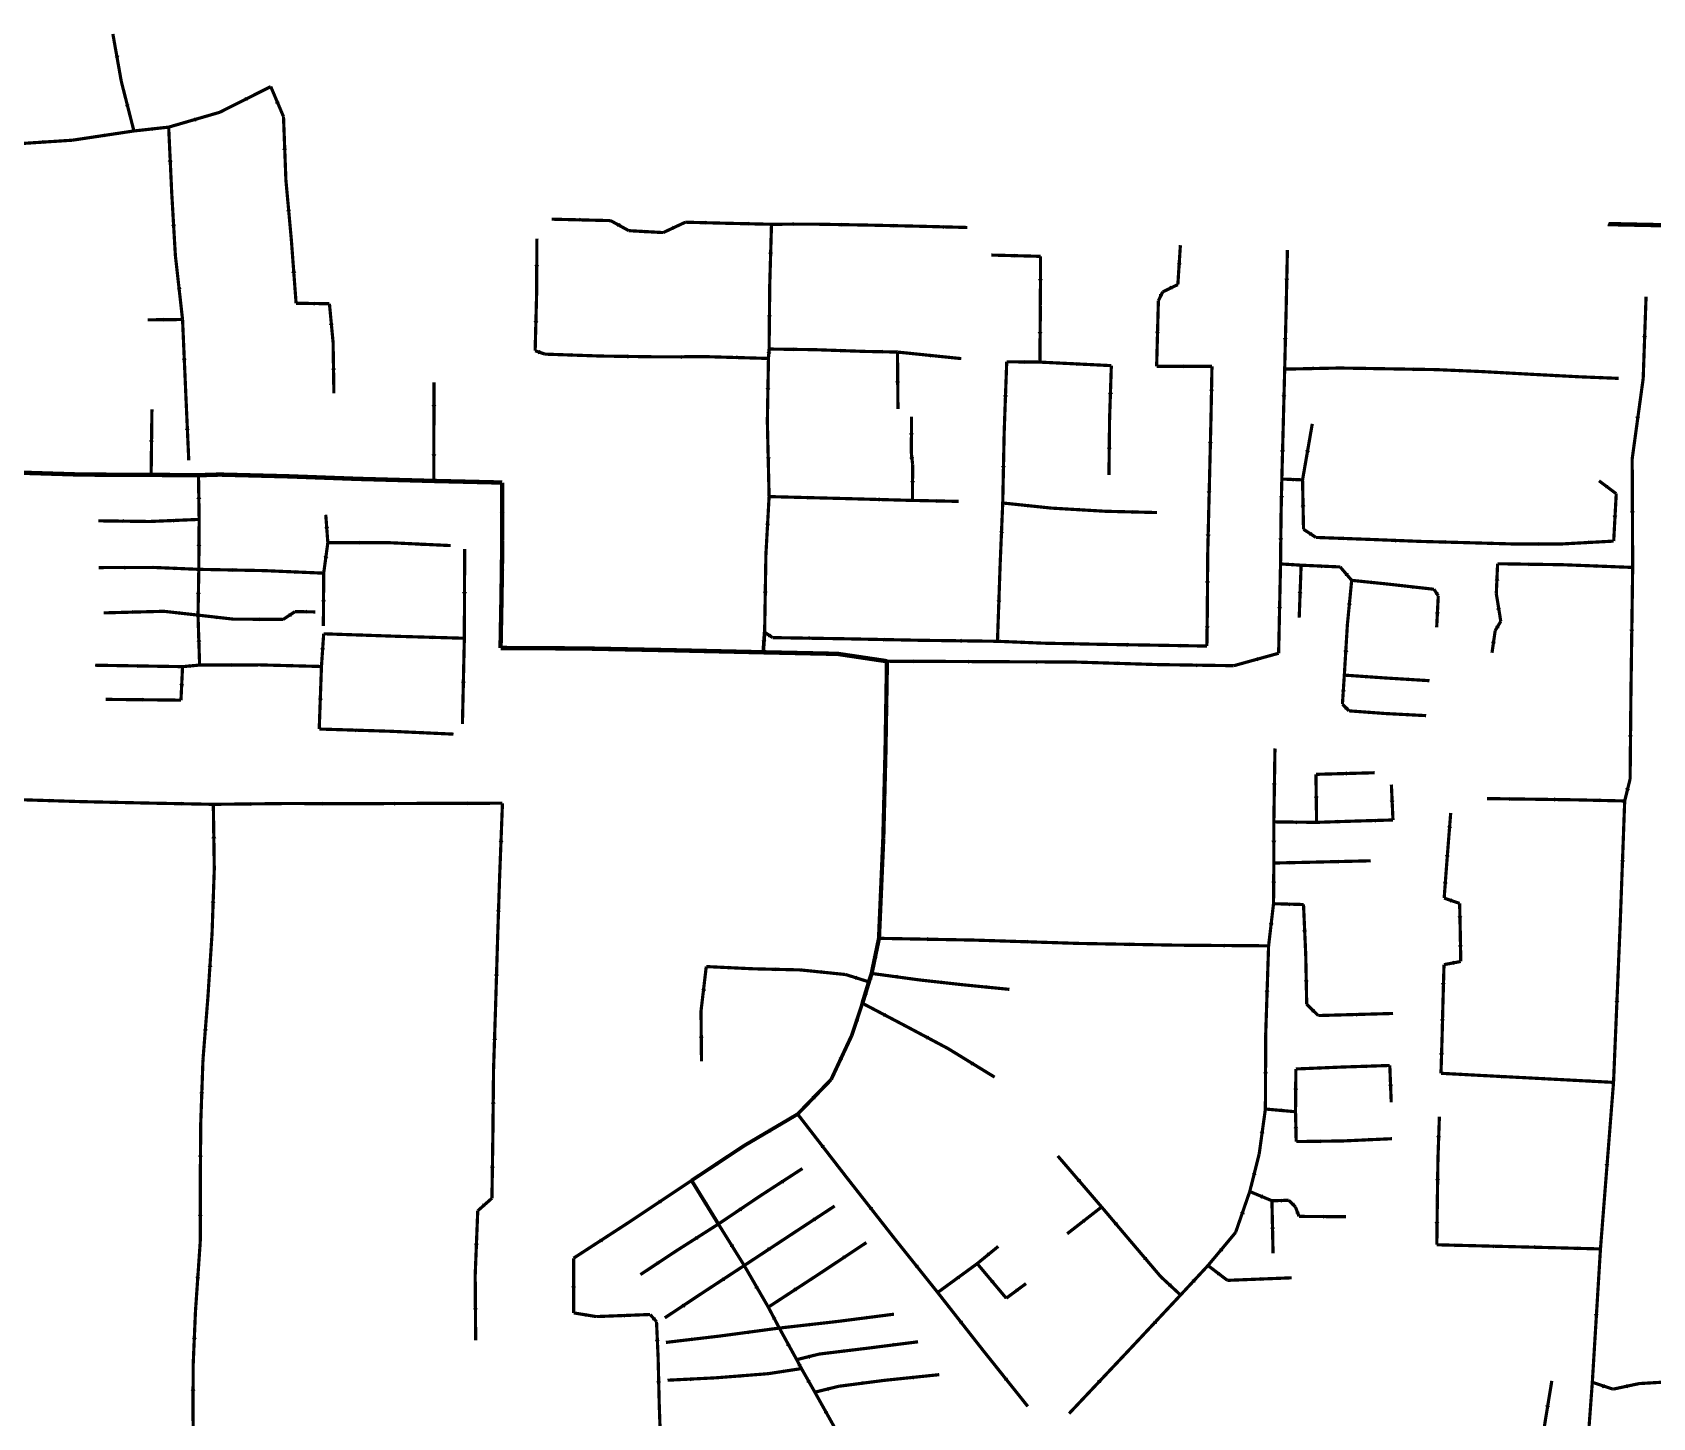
# Model space of a CAD drawing. Extents: x 375002 to 380002, y 2467749 to 2470382.
# Drawn here: x 376667 to 377683, y 2468807 to 2469676 of the extents above; entities that cross this region are included whole.
import ezdxf

# ---------------------------------------------------------------- set-up
doc = ezdxf.new("R2010")
doc.units = 0
doc.header["$MEASUREMENT"] = 0
for name, color, linetype in [('OUTFALL', 7, 'Continuous'), ('PIPE0_225', 7, 'Continuous'), ('PIPE0_300', 7, 'Continuous'), ('PIPE0_400', 7, 'Continuous'), ('PIPE0_600', 7, 'Continuous')]:
    doc.layers.add(name, color=color, linetype=linetype)

# ---------------------------------------------------------------- blocks, each defined once
blk = doc.blocks.new('TRIANGLE')
at = {"color": 0}
blk.add_lwpolyline([(0, 2.5), (-2.5, -2.5), (2.5, -2.5)], close=True, dxfattribs=at)
blk = doc.blocks.new('FLOWARROW')
at = {"color": 0}
blk.add_lwpolyline([(3, 0), (-3, -3), (-0.6, 0), (-3, 3)], close=True, dxfattribs=at)

msp = doc.modelspace()

# ---------------------------------------------------------------- linework, layer by layer
at = {"layer": 'PIPE0_225', "color": 173, "const_width": 2}
for points in [[(376717.5, 2469674.7), (376722.8, 2469644.9)], [(376722.8, 2469644.9), (376730.7, 2469613.9)], [(376816.5, 2469641.7), (376784.5, 2469625.6)], [(376824.5, 2469622.9), (376816.5, 2469641.7)], [(376784.5, 2469625.6), (376752.5, 2469616.3)], [(376826, 2469583.2), (376824.5, 2469622.9)], [(376730.7, 2469613.9), (376692.1, 2469608.1)], [(376752.5, 2469616.3), (376730.7, 2469613.9)], [(376754.4, 2469575.2), (376752.5, 2469616.3)], [(376692.1, 2469608.1), (376653.7, 2469605.6)], [(376829.4, 2469545.9), (376826, 2469583.2)], [(376756.7, 2469535.8), (376754.4, 2469575.2)], [(376992.7, 2469558.6), (377029.6, 2469557.7)], [(377029.6, 2469557.7), (377041, 2469551.4)], [(377062.6, 2469550.2), (377076.5, 2469556.7)], [(377076.5, 2469556.7), (377103.7, 2469556)], [(377103.7, 2469556), (377130.5, 2469555.4)], [(377130.5, 2469555.4), (377129.4, 2469517.5)], [(377156.3, 2469555.5), (377130.5, 2469555.4)], [(377190.6, 2469554.9), (377156.3, 2469555.5)], [(377222.1, 2469554.2), (377190.6, 2469554.9)], [(377253.3, 2469553.4), (377222.1, 2469554.2)], [(376832.4, 2469505.9), (376829.4, 2469545.9)], [(376983.4, 2469546.4), (376983.2, 2469511.1)], [(377041, 2469551.4), (377062.6, 2469550.2)], [(377386.9, 2469542.3), (377385.3, 2469517.6)], [(376761.2, 2469495.7), (376756.7, 2469535.8)], [(377268.4, 2469536.1), (377299.2, 2469535.3)], [(377299.2, 2469535.3), (377299.1, 2469504.7)], [(377454, 2469539.2), (377453.2, 2469501.5)], [(376983.2, 2469511.1), (376982.3, 2469476.1)], [(377129.4, 2469517.5), (377129, 2469477.2)], [(377375.8, 2469513), (377373.1, 2469507.5)], [(377385.3, 2469517.6), (377375.8, 2469513)], [(376853.3, 2469505.6), (376832.4, 2469505.9)], [(376855.6, 2469481.4), (376853.3, 2469505.6)], [(377299.1, 2469504.7), (377298.8, 2469469)], [(377373.1, 2469507.5), (377372, 2469466.3)], [(377453.2, 2469501.5), (377452.3, 2469464.6)], [(377678.9, 2469510), (377677.1, 2469458.7)], [(376739.4, 2469495.5), (376761.2, 2469495.7)], [(376763.3, 2469447.6), (376761.2, 2469495.7)], [(376856.1, 2469449.5), (376855.6, 2469481.4)], [(376982.3, 2469476.1), (376988.5, 2469474)], [(376988.5, 2469474), (377023.4, 2469472.8)], [(377023.4, 2469472.8), (377059.1, 2469472.3)], [(377059.1, 2469472.3), (377090.1, 2469472.4)], [(377090.1, 2469472.4), (377128.6, 2469471.3)], [(377128.6, 2469471.3), (377127.9, 2469431.9)], [(377129, 2469477.2), (377128.6, 2469471.3)], [(377157.5, 2469476.8), (377129, 2469477.2)], [(377189.1, 2469475.7), (377157.5, 2469476.8)], [(377209.5, 2469475.3), (377189.1, 2469475.7)], [(377209.8, 2469439.6), (377209.5, 2469475.3)], [(377249.5, 2469471.2), (377209.5, 2469475.3)], [(377278, 2469469.2), (377276.4, 2469425)], [(377298.8, 2469469), (377278, 2469469.2)], [(377343.6, 2469466.8), (377298.8, 2469469)], [(377342.5, 2469433.5), (377343.6, 2469466.8)], [(377372, 2469466.3), (377406.7, 2469466.4)], [(377406.7, 2469466.4), (377406.1, 2469434.7)], [(377452.3, 2469464.6), (377451.4, 2469429.7)], [(377486.7, 2469465.3), (377452.3, 2469464.6)], [(377517.2, 2469464.8), (377486.7, 2469465.3)], [(377547.2, 2469464.3), (377517.2, 2469464.8)], [(377575.4, 2469463.1), (377547.2, 2469464.3)], [(377606.4, 2469461.4), (377575.4, 2469463.1)], [(377637, 2469459.8), (377606.4, 2469461.4)], [(376918.9, 2469456.4), (376918.8, 2469425.8)], [(377661.7, 2469458.8), (377637, 2469459.8)], [(377677.1, 2469458.7), (377670.2, 2469408.4)], [(376765.1, 2469407.4), (376763.3, 2469447.6)], [(376742, 2469439.4), (376741.5, 2469398.3)], [(377127.9, 2469431.9), (377129, 2469384.7)], [(377218.3, 2469434.8), (377218.2, 2469411.8)], [(377342.1, 2469398.2), (377342.5, 2469433.5)], [(377406.1, 2469434.7), (377405.3, 2469401.1)], [(377469.6, 2469430.3), (377463.5, 2469395.2)], [(376918.8, 2469425.8), (376918.8, 2469394.5)], [(377276.4, 2469425), (377275.5, 2469380.7)], [(377451.4, 2469429.7), (377450.5, 2469395.7)], [(377218.2, 2469411.8), (377219, 2469404.8)], [(377219, 2469404.8), (377218.9, 2469382.3)], [(377405.3, 2469401.1), (377404.6, 2469372.7)], [(377670.2, 2469408.4), (377670.5, 2469340.3)], [(376771.6, 2469370.4), (376771.2, 2469398.1)], [(377450.5, 2469395.7), (377450, 2469372.3)], [(377463.5, 2469395.2), (377450.5, 2469395.7)], [(377464.1, 2469364.2), (377463.5, 2469395.2)], [(377649.4, 2469394.6), (377660.2, 2469386.5)], [(377129, 2469384.7), (377127, 2469348.5)], [(377175.5, 2469383.5), (377129, 2469384.7)], [(377218.9, 2469382.3), (377175.5, 2469383.5)], [(377247.9, 2469381.7), (377218.9, 2469382.3)], [(377275.5, 2469380.7), (377273.9, 2469342.9)], [(377305.9, 2469377.5), (377275.5, 2469380.7)], [(377660.2, 2469386.5), (377658.6, 2469356.8)], [(376708.4, 2469369.5), (376740.7, 2469369.1)], [(376740.7, 2469369.1), (376771.6, 2469370.4)], [(376771.4, 2469339.1), (376771.6, 2469370.4)], [(376851, 2469373.3), (376852.3, 2469355.8)], [(377339.8, 2469375.5), (377305.9, 2469377.5)], [(377372.2, 2469374.7), (377339.8, 2469375.5)], [(377404.6, 2469372.7), (377404, 2469347.1)], [(377450, 2469372.3), (377449.7, 2469342.5)], [(377471.9, 2469359.1), (377464.1, 2469364.2)], [(377504.7, 2469357.9), (377471.9, 2469359.1)], [(376852.3, 2469355.8), (376849.7, 2469336.7)], [(376890.9, 2469355.8), (376852.3, 2469355.8)], [(376929.3, 2469354), (376890.9, 2469355.8)], [(376938.1, 2469351.8), (376937.9, 2469295.9)], [(377127, 2469348.5), (377126.2, 2469299.7)], [(377537.8, 2469356.6), (377504.7, 2469357.9)], [(377567.2, 2469355.8), (377537.8, 2469356.6)], [(377595.6, 2469355), (377567.2, 2469355.8)], [(377625.9, 2469355), (377595.6, 2469355)], [(377658.6, 2469356.8), (377625.9, 2469355)], [(376708.6, 2469340.2), (376742.9, 2469340.3)], [(376742.9, 2469340.3), (376771.4, 2469339.1)], [(376770.9, 2469310.4), (376771.4, 2469339.1)], [(376812.4, 2469338.3), (376771.4, 2469339.1)], [(377273.9, 2469342.9), (377272.2, 2469294)], [(377404, 2469347.1), (377403.8, 2469313.9)], [(377449.7, 2469342.5), (377448.5, 2469286.5)], [(377462.6, 2469341.7), (377449.7, 2469342.5)], [(377461.4, 2469308.8), (377462.6, 2469341.7)], [(377487.1, 2469340.6), (377462.6, 2469341.7)], [(377494.3, 2469332.2), (377487.1, 2469340.6)], [(377585, 2469323.8), (377585.8, 2469342.6)], [(377585.8, 2469342.6), (377626.5, 2469342)], [(377626.5, 2469342), (377670.5, 2469340.3)], [(377670.5, 2469340.3), (377669.4, 2469260.4)], [(376849.7, 2469336.7), (376812.4, 2469338.3)], [(376849.5, 2469303.5), (376849.7, 2469336.7)], [(377491.6, 2469304.3), (377494.3, 2469332.2)], [(377517.6, 2469329.8), (377494.3, 2469332.2)], [(377545.9, 2469326.6), (377517.6, 2469329.8)], [(377548.6, 2469322.5), (377545.9, 2469326.6)], [(377547.6, 2469302.7), (377548.6, 2469322.5)], [(377587.8, 2469306.5), (377585, 2469323.8)], [(376711.7, 2469311.8), (376749.5, 2469312.8)], [(376749.5, 2469312.8), (376770.9, 2469310.4)], [(376792.9, 2469307.9), (376770.9, 2469310.4)], [(376771.9, 2469279.1), (376770.9, 2469310.4)], [(376831.7, 2469312.6), (376824.3, 2469307.7)], [(376844.5, 2469312.4), (376831.7, 2469312.6)], [(377403.8, 2469313.9), (377403.5, 2469291)], [(376824.3, 2469307.7), (376792.9, 2469307.9)], [(376849.7, 2469298.7), (376848.3, 2469278.2)], [(376896.4, 2469297.1), (376849.7, 2469298.7)], [(377131.2, 2469296.3), (377126.2, 2469299.7)], [(377489.7, 2469272.8), (377491.6, 2469304.3)], [(377582.3, 2469286.8), (377584.3, 2469300.7)], [(377584.3, 2469300.7), (377587.8, 2469306.5)], [(376937.9, 2469295.9), (376896.4, 2469297.1)], [(376936.7, 2469242.2), (376937.9, 2469295.9)], [(377175.4, 2469295.6), (377131.2, 2469296.3)], [(377225.1, 2469294.6), (377175.4, 2469295.6)], [(377272.2, 2469294), (377225.1, 2469294.6)], [(377301.2, 2469292.8), (377272.2, 2469294)], [(377337, 2469292.1), (377301.2, 2469292.8)], [(377368.7, 2469291.6), (377337, 2469292.1)], [(377403.5, 2469291), (377368.7, 2469291.6)], [(376706.4, 2469279), (376761.2, 2469278.1)], [(376760.2, 2469257.1), (376761.2, 2469278.1)], [(376761.2, 2469278.1), (376771.9, 2469279.1)], [(376809.9, 2469279.2), (376771.9, 2469279.1)], [(376848.3, 2469278.2), (376809.9, 2469279.2)], [(376846.9, 2469239), (376848.3, 2469278.2)], [(377235.2, 2469281.4), (377202.9, 2469281.5)], [(377271.7, 2469281.2), (377235.2, 2469281.4)], [(377320.5, 2469281), (377271.7, 2469281.2)], [(377372.4, 2469279.4), (377320.5, 2469281)], [(377420.4, 2469278.7), (377372.4, 2469279.4)], [(377448.5, 2469286.5), (377420.4, 2469278.7)], [(377488.5, 2469254.6), (377489.7, 2469272.8)], [(377515.5, 2469271), (377489.7, 2469272.8)], [(377543.1, 2469269.3), (377515.5, 2469271)], [(376713, 2469257.6), (376760.2, 2469257.1)], [(377669.4, 2469260.4), (377668.9, 2469207.7)], [(377492.6, 2469250.4), (377488.5, 2469254.6)], [(377515.7, 2469248.7), (377492.6, 2469250.4)], [(377541, 2469247.4), (377515.7, 2469248.7)], [(376891.5, 2469237.6), (376846.9, 2469239)], [(376931.1, 2469235.8), (376891.5, 2469237.6)], [(377446.2, 2469226.8), (377445.5, 2469180.8)], [(377508.7, 2469211.6), (377471.9, 2469210.6)], [(377471.9, 2469210.6), (377472.3, 2469180.5)], [(377668.9, 2469207.7), (377665.5, 2469193.9)], [(377519.2, 2469204.2), (377520.2, 2469182)], [(376697.4, 2469193.5), (376656.3, 2469194.8)], [(376739, 2469192.6), (376697.4, 2469193.5)], [(376780.5, 2469191.8), (376739, 2469192.6)], [(376825.8, 2469192.3), (376780.5, 2469191.8)], [(376781.1, 2469151.3), (376780.5, 2469191.8)], [(376870.8, 2469192.2), (376825.8, 2469192.3)], [(376916.3, 2469192.4), (376870.8, 2469192.2)], [(376961.8, 2469192.5), (376916.3, 2469192.4)], [(376960, 2469145.8), (376961.8, 2469192.5)], [(377556.4, 2469186.4), (377554.9, 2469167.4)], [(377579.2, 2469195.4), (377608.8, 2469195)], [(377608.8, 2469195), (377635.5, 2469194.6)], [(377635.5, 2469194.6), (377665.5, 2469193.9)], [(377665.5, 2469193.9), (377662.7, 2469117.5)], [(377445.5, 2469180.8), (377445.5, 2469155)], [(377472.3, 2469180.5), (377445.5, 2469180.8)], [(377496.6, 2469181.3), (377472.3, 2469180.5)], [(377520.2, 2469182), (377496.6, 2469181.3)], [(377554.9, 2469167.4), (377553.6, 2469150.5)], [(377506.3, 2469156.4), (377464, 2469155.4)], [(376779.7, 2469110.8), (376781.1, 2469151.3)], [(376958.7, 2469105.7), (376960, 2469145.8)], [(377445.5, 2469155), (377445.3, 2469129.5)], [(377464, 2469155.4), (377445.5, 2469155)], [(377553.6, 2469150.5), (377552.3, 2469133)], [(377445.3, 2469129.5), (377442.2, 2469103.1)], [(377464.1, 2469129), (377445.3, 2469129.5)], [(377465.5, 2469097.4), (377464.1, 2469129)], [(377552.3, 2469133), (377562, 2469129.7)], [(377562, 2469129.7), (377562.4, 2469111.5)], [(377662.7, 2469117.5), (377658.5, 2469017.5)], [(376777.1, 2469070.9), (376779.7, 2469110.8)], [(376957.5, 2469065.3), (376958.7, 2469105.7)], [(377257.4, 2469106.7), (377197.9, 2469107.8)], [(377323.4, 2469104.6), (377257.4, 2469106.7)], [(377562.4, 2469111.5), (377562.7, 2469093.3)], [(377385.1, 2469103.5), (377323.4, 2469104.6)], [(377442.2, 2469103.1), (377385.1, 2469103.5)], [(377440.4, 2469047.7), (377442.2, 2469103.1)], [(377466.1, 2469066.5), (377465.5, 2469097.4)], [(377086.3, 2469062.2), (377089.6, 2469090.1)], [(377089.6, 2469090.1), (377119.1, 2469088.7)], [(377119.1, 2469088.7), (377148.6, 2469088)], [(377148.6, 2469088), (377177, 2469085.1)], [(377177, 2469085.1), (377191.6, 2469080.5)], [(377223.4, 2469081.7), (377193.3, 2469085.8)], [(377552.2, 2469091.3), (377551.5, 2469066.1)], [(377562.7, 2469093.3), (377552.2, 2469091.3)], [(377249.5, 2469078.8), (377223.4, 2469081.7)], [(377279.7, 2469075.8), (377249.5, 2469078.8)], [(376774, 2469031.6), (376777.1, 2469070.9)], [(376956.2, 2469025.2), (376957.5, 2469065.3)], [(377214.5, 2469052.9), (377187.5, 2469067.1)], [(377473.3, 2469059.4), (377466.1, 2469066.5)], [(377551.5, 2469066.1), (377551, 2469046)], [(377086.6, 2469030.7), (377086.3, 2469062.2)], [(377520.3, 2469060.7), (377473.3, 2469059.4)], [(377241.2, 2469038.7), (377214.5, 2469052.9)], [(377440.2, 2469000.8), (377440.4, 2469047.7)], [(377551, 2469046), (377550.3, 2469023.2)], [(377270.4, 2469020.8), (377241.2, 2469038.7)], [(376772.6, 2468991.9), (376774, 2469031.6)], [(376955.8, 2468985.2), (376956.2, 2469025.2)], [(377459.3, 2469025.9), (377459.1, 2468999.1)], [(377487.8, 2469027.1), (377459.3, 2469025.9)], [(377518.2, 2469028.1), (377487.8, 2469027.1)], [(377519.1, 2469005), (377518.2, 2469028.1)], [(377550.3, 2469023.2), (377576.4, 2469021.8)], [(377576.4, 2469021.8), (377601.6, 2469020.5)], [(377601.6, 2469020.5), (377630.1, 2469019)], [(377630.1, 2469019), (377658.5, 2469017.5)], [(377658.5, 2469017.5), (377650.3, 2468913.1)], [(377177.4, 2468958.2), (377146.9, 2468997.6)], [(377436.3, 2468972.6), (377440.2, 2469000.8)], [(377459.1, 2468999.1), (377440.2, 2469000.8)], [(377459.5, 2468980.4), (377459.1, 2468999.1)], [(377549.3, 2468996), (377548.4, 2468969.5)], [(376772.3, 2468951.9), (376772.6, 2468991.9)], [(376955.2, 2468944.9), (376955.8, 2468985.2)], [(377489, 2468980.8), (377459.5, 2468980.4)], [(377519.6, 2468982.2), (377489, 2468980.8)], [(377149.9, 2468963.5), (377123.5, 2468946.4)], [(377310, 2468971.4), (377337.5, 2468939.4)], [(377430.4, 2468949.1), (377436.3, 2468972.6)], [(377548.4, 2468969.5), (377548, 2468942.2)], [(377042, 2468930.4), (377080.4, 2468956)], [(377207.5, 2468919.8), (377177.4, 2468958.2)], [(376772.3, 2468917.6), (376772.3, 2468951.9)], [(376946.3, 2468937), (376955.2, 2468944.9)], [(377123.5, 2468946.4), (377097.2, 2468928.7)], [(377421.5, 2468923.4), (377430.4, 2468949.1)], [(377444.3, 2468943.3), (377430.4, 2468949.1)], [(377454.8, 2468943.6), (377444.3, 2468943.3)], [(377445, 2468910.4), (377444.3, 2468943.3)], [(377459, 2468939.5), (377454.8, 2468943.6)], [(377548, 2468942.2), (377547.7, 2468915.7)], [(376944.7, 2468896.5), (376946.3, 2468937)], [(377170.1, 2468940), (377143.3, 2468922.4)], [(377315.9, 2468922.6), (377337.5, 2468939.4)], [(377337.5, 2468939.4), (377356.2, 2468917.3)], [(377461.3, 2468933.5), (377459, 2468939.5)], [(377490.8, 2468933.3), (377461.3, 2468933.5)], [(377006.4, 2468907.3), (377042, 2468930.4)], [(377071.1, 2468912.1), (377097.2, 2468928.7)], [(377113.4, 2468902.7), (377097.2, 2468928.7)], [(377143.3, 2468922.4), (377113.4, 2468902.7)], [(377404.2, 2468902.7), (377421.5, 2468923.4)], [(376769.3, 2468874), (376772.3, 2468917.6)], [(377048.3, 2468897), (377071.1, 2468912.1)], [(377190, 2468917.1), (377161.1, 2468897.9)], [(377234.7, 2468885.8), (377207.5, 2468919.8)], [(377272.7, 2468914.7), (377259.5, 2468903.9)], [(377356.2, 2468917.3), (377374.5, 2468895.8)], [(377547.7, 2468915.7), (377571.8, 2468915.1)], [(377571.8, 2468915.1), (377595.7, 2468914.5)], [(377595.7, 2468914.5), (377623.5, 2468913.8)], [(377623.5, 2468913.8), (377650.3, 2468913.1)], [(377650.3, 2468913.1), (377645.2, 2468829.5)], [(377006.5, 2468873), (377006.4, 2468907.3)], [(377088.2, 2468886.2), (377113.4, 2468902.7)], [(377128.5, 2468876.6), (377113.4, 2468902.7)], [(377259.5, 2468903.9), (377234.7, 2468885.8)], [(377277.7, 2468882.2), (377259.5, 2468903.9)], [(377387, 2468884.2), (377404.2, 2468902.7)], [(377416.4, 2468893.4), (377404.2, 2468902.7)], [(376945, 2468855.9), (376944.7, 2468896.5)], [(377161.1, 2468897.9), (377128.5, 2468876.6)], [(377290.1, 2468891.4), (377277.7, 2468882.2)], [(377374.5, 2468895.8), (377387, 2468884.2)], [(377456.7, 2468895), (377416.4, 2468893.4)], [(377063.6, 2468869.9), (377088.2, 2468886.2)], [(377263.1, 2468849.6), (377234.7, 2468885.8)], [(377355.9, 2468851), (377387, 2468884.2)], [(376767.9, 2468841.4), (376769.3, 2468874)], [(377020.6, 2468870.7), (377006.5, 2468873)], [(377054.4, 2468872), (377020.6, 2468870.7)], [(377058.4, 2468867.5), (377054.4, 2468872)], [(377135.4, 2468863.5), (377128.5, 2468876.6)], [(377207.3, 2468872.2), (377171.6, 2468867.6)], [(377059.4, 2468845.3), (377058.4, 2468867.5)], [(377098.1, 2468858.5), (377135.4, 2468863.5)], [(377171.6, 2468867.6), (377135.4, 2468863.5)], [(377146.3, 2468843.7), (377135.4, 2468863.5)], [(377064.3, 2468854.5), (377098.1, 2468858.5)], [(377190.1, 2468850.8), (377160.4, 2468847.2)], [(377222.4, 2468854.9), (377190.1, 2468850.8)], [(377317.1, 2468809.9), (377355.9, 2468851)], [(376767.7, 2468809.2), (376767.9, 2468841.4)], [(377060.1, 2468815.9), (377059.4, 2468845.3)], [(377160.4, 2468847.2), (377146.3, 2468843.7)], [(377149.3, 2468838.1), (377146.3, 2468843.7)], [(377291.2, 2468814.4), (377263.1, 2468849.6)], [(377065.3, 2468830.8), (377095.4, 2468832.3)], [(377095.4, 2468832.3), (377128.4, 2468834.9)], [(377128.4, 2468834.9), (377149.3, 2468838.1)], [(377157.7, 2468823.3), (377149.3, 2468838.1)], [(377201.1, 2468830.7), (377172.6, 2468827)], [(377235.7, 2468834.3), (377201.1, 2468830.7)], [(377619.8, 2468830.4), (377614.4, 2468797.4)], [(377756.3, 2468833.5), (377674.6, 2468828.7)], [(377172.6, 2468827), (377157.7, 2468823.3)], [(377171, 2468799.5), (377157.7, 2468823.3)], [(377645.2, 2468829.5), (377637.3, 2468722)], [(377658.2, 2468825.2), (377645.2, 2468829.5)], [(377658.2, 2468825.2), (377674.6, 2468828.7)], [(377061.1, 2468787), (377060.1, 2468815.9)], [(376768.6, 2468777.1), (376767.7, 2468809.2)]]:
    msp.add_lwpolyline(points, dxfattribs=at)
at = {"layer": 'PIPE0_300', "color": 9, "const_width": 2.3}
for points in [[(377126.2, 2469299.7), (377125.3, 2469287.1)], [(377180.8, 2469046.9), (377187.5, 2469067.1)], [(377167.9, 2469019.3), (377180.8, 2469046.9)], [(377146.9, 2468997.6), (377167.9, 2469019.3)], [(377113.3, 2468977.8), (377146.9, 2468997.6)], [(377080.4, 2468956), (377113.3, 2468977.8)], [(377097.2, 2468928.7), (377080.4, 2468956)]]:
    msp.add_lwpolyline(points, dxfattribs=at)
at = {"layer": 'PIPE0_400', "color": 4, "const_width": 2.63}
for points in [[(377202, 2469226), (377202.9, 2469281.5)], [(377200.6, 2469170.2), (377202, 2469226)], [(377197.9, 2469107.8), (377200.6, 2469170.2)], [(377193.3, 2469085.8), (377197.9, 2469107.8)], [(377191.6, 2469080.5), (377193.3, 2469085.8)], [(377187.5, 2469067.1), (377191.6, 2469080.5)]]:
    msp.add_lwpolyline(points, dxfattribs=at)
at = {"layer": 'PIPE0_600', "color": 5, "const_width": 2.75}
for points in [[(377694.9, 2469554.7), (377655.7, 2469555.5)], [(376698.1, 2469398.5), (376655.9, 2469399.8)], [(376741.5, 2469398.3), (376698.1, 2469398.5)], [(376771.2, 2469398.1), (376741.5, 2469398.3)], [(376784.5, 2469398.5), (376771.2, 2469398.1)], [(376827.7, 2469397.4), (376784.5, 2469398.5)], [(376871.4, 2469395.8), (376827.7, 2469397.4)], [(376918.8, 2469394.5), (376871.4, 2469395.8)], [(376961.6, 2469393.5), (376918.8, 2469394.5)], [(376961.7, 2469357.4), (376961.6, 2469393.5)], [(376961.2, 2469321.8), (376961.7, 2469357.4)], [(376960.6, 2469289.8), (376961.2, 2469321.8)], [(377012.5, 2469289.5), (376960.6, 2469289.8)], [(377067.2, 2469288.4), (377012.5, 2469289.5)], [(377125.3, 2469287.1), (377067.2, 2469288.4)], [(377172.1, 2469286.1), (377125.3, 2469287.1)], [(377202.9, 2469281.5), (377172.1, 2469286.1)]]:
    msp.add_lwpolyline(points, dxfattribs=at)

# ---------------------------------------------------------------- block references
at = {"layer": 'OUTFALL', "color": 0, "xscale": 0.31750000000127, "yscale": 0.31750000000127}
msp.add_blockref('TRIANGLE', (377655.7, 2469555.5), dxfattribs=at)
at = {"layer": 'PIPE0_225', "color": 173, "xscale": 0.31750000000127, "yscale": 0.31750000000127}
for p, rotation in [((376720.2, 2469659.8), 280.026037088994), ((376800.5, 2469633.6), 206.665475331795), ((376726.7, 2469629.4), 284.225301382161), ((376820.5, 2469632.3), 113.067856206764), ((376741.6, 2469615.1), 186.253624252015), ((376768.5, 2469620.9), 196.250619271562), ((376672.9, 2469606.9), 183.7840995645679), ((376711.4, 2469611), 188.453023108962), ((376825.2, 2469603.1), 92.23833068009571), ((376753.4, 2469595.7), 92.65567545614329), ((376827.7, 2469564.6), 95.1597373942533), ((376755.5, 2469555.5), 93.38030542966119), ((377011.1, 2469558.2), 358.5515678010501), ((377035.3, 2469554.6), 331.295638936773), ((377069.6, 2469553.5), 25.0489005958882), ((377090.1, 2469556.4), 358.378384294477), ((377117.1, 2469555.7), 358.859980573127), ((377143.4, 2469555.5), 180.146611193027), ((377173.5, 2469555.2), 178.939088309382), ((377206.4, 2469554.5), 178.748358578762), ((377237.7, 2469553.8), 178.510023467431), ((377051.8, 2469550.8), 356.855280226117), ((377130, 2469536.5), 268.394491509526), ((377283.8, 2469535.7), 358.515993801584), ((376830.9, 2469525.9), 94.2569790697223), ((376983.3, 2469528.8), 269.652646686508), ((377386.1, 2469529.9), 266.268603001025), ((376759, 2469515.7), 96.42257741768249), ((377299.1, 2469520), 269.771342273644), ((377380.5, 2469515.3), 205.588513141336), ((377453.6, 2469520.3), 268.674511953104), ((376842.9, 2469505.7), 179.325963103068), ((377374.4, 2469510.3), 243.996654154702), ((376750.3, 2469495.6), 0.431556372654142), ((376854.5, 2469493.5), 95.24713890080031), ((376982.8, 2469493.6), 268.6082389050771), ((377129.2, 2469497.3), 269.446978637719), ((377298.9, 2469486.8), 269.551077517841), ((377372.5, 2469486.9), 268.448490412156), ((377452.7, 2469483), 268.674511951996), ((377678, 2469484.3), 267.967266259075), ((376762.3, 2469471.6), 92.46799525259422), ((376985.4, 2469475), 340.948305108324), ((377005.9, 2469473.4), 358.151361539041), ((377041.2, 2469472.5), 359.086997133353), ((377074.6, 2469472.3), 0.262822832663158), ((377109.4, 2469471.9), 358.398152515868), ((377128.8, 2469474.2), 266.05481377046), ((377143.3, 2469477), 179.299653310301), ((377173.3, 2469476.3), 178.018367194592), ((377199.3, 2469475.5), 178.678790826643), ((377229.5, 2469473.2), 174.253616146587), ((376855.9, 2469465.4), 91.0335746152904), ((377288.4, 2469469.1), 179.260740644087), ((377321.2, 2469467.9), 177.236289462613), ((377389.3, 2469466.4), 0.0983247717423129), ((377469.5, 2469465), 181.186744790161), ((377502, 2469465.1), 178.986244023359), ((377532.2, 2469464.5), 178.986244024665), ((377561.3, 2469463.7), 177.583759954921), ((377590.9, 2469462.3), 177.00686799509), ((377621.7, 2469460.6), 177.006867992535), ((377128.3, 2469451.6), 268.976410586178), ((377209.6, 2469457.4), 90.52426431987361), ((377343.1, 2469450.1), 88.1908387577611), ((377406.4, 2469450.6), 268.84103541718), ((377649.4, 2469459.3), 177.495375866068), ((376918.8, 2469441.1), 269.721796535346), ((377277.2, 2469447.1), 267.927629736883), ((377451.8, 2469447.1), 268.459795250645), ((377673.6, 2469433.6), 262.185213684101), ((376764.2, 2469427.5), 92.5185469571422), ((377218.2, 2469423.3), 269.636230054981), ((376741.7, 2469418.8), 269.3870266050859), ((376918.8, 2469410.1), 269.989399492609), ((377342.3, 2469415.8), 89.23906581000641), ((377405.7, 2469417.9), 268.691898502335), ((377450.9, 2469412.7), 268.5898415210139), ((377466.6, 2469412.7), 260.070203749113), ((377128.5, 2469408.3), 271.335156045455), ((377218.6, 2469408.3), 276.885397851117), ((377275.9, 2469402.9), 268.751259871316), ((377219, 2469393.5), 269.732181764805), ((377457, 2469395.4), 177.780344444347), ((377654.8, 2469390.6), 323.130102353975), ((376771.4, 2469384.2), 90.74601123551739), ((377152.3, 2469384.1), 178.529179424442), ((377197.2, 2469382.9), 178.301918378779), ((377233.4, 2469382), 178.883961305992), ((377290.7, 2469379.1), 173.875386704732), ((377404.9, 2469386.9), 268.513458312473), ((377450.3, 2469384), 268.691196325235), ((377463.8, 2469379.7), 91.11601039127609), ((376724.6, 2469369.3), 359.315222492242), ((376756.2, 2469369.7), 2.3859440300162), ((377322.9, 2469376.5), 176.626942539649), ((377356, 2469375.1), 178.5959727814379), ((377659.4, 2469371.7), 266.859840271645), ((377670.3, 2469374.4), 270.268638350675), ((376851.7, 2469364.5), 274.257645553465), ((377128, 2469366.6), 266.82016988021), ((377274.7, 2469361.8), 267.649318888319), ((377404.3, 2469359.9), 268.835379247887), ((377468, 2469361.7), 147.137485761658), ((376771.5, 2469354.7), 89.5936537667445), ((376871.6, 2469355.8), 180), ((376910.1, 2469354.9), 177.302194366887), ((377449.8, 2469357.4), 269.392841370308), ((377488.3, 2469358.5), 177.792099617618), ((377521.3, 2469357.2), 177.792099621698), ((377552.5, 2469356.2), 178.42633594634), ((377581.4, 2469355.4), 178.426335944963), ((377610.7, 2469355), 179.991164793798), ((377642.3, 2469355.9), 183.183569352761), ((376725.7, 2469340.2), 0.214589931520985), ((376757.1, 2469339.7), 357.612709690711), ((376791.9, 2469338.7), 178.876697285656), ((376851, 2469346.2), 262.207921921603), ((377456.2, 2469342.1), 176.4513180261729), ((377474.9, 2469341.1), 177.408133294818), ((377606.2, 2469342.3), 359.174377780843), ((377648.5, 2469341.1), 357.8537785483439), ((376831, 2469337.5), 177.537183324363), ((377403.9, 2469330.5), 269.635063664389), ((377490.7, 2469336.4), 130.580224473332), ((377505.9, 2469331), 174.266883680801), ((377531.8, 2469328.2), 173.416069171571), ((377585.4, 2469333.2), 87.4808585972954), ((376771.1, 2469324.7), 88.98304094801578), ((376849.6, 2469320.1), 89.65275710283099), ((376938, 2469323.8), 269.79390096264), ((377126.6, 2469324.1), 268.983735188836), ((377273.1, 2469318.5), 268.013799052262), ((377462, 2469325.2), 87.8983456723831), ((377492.9, 2469318.2), 84.60432712834609), ((377547.3, 2469324.6), 124.019349990521), ((376730.6, 2469312.3), 1.52346479201801), ((376760.2, 2469311.6), 353.620064209692), ((376781.9, 2469309.1), 173.442531006347), ((376828, 2469310.1), 213.69006752522), ((376838.1, 2469312.5), 179.075954647829), ((377449.1, 2469314.5), 268.8490575694761), ((377548.1, 2469312.6), 87.09407900022508), ((377586.4, 2469315.1), 99.27507860296758), ((376808.6, 2469307.8), 179.625523113521), ((376873, 2469297.9), 178.025065988643), ((377128.7, 2469298), 145.607451719991), ((377403.7, 2469302.4), 269.194624544245), ((377586.1, 2469303.6), 58.49689861286529), ((377669.9, 2469300.3), 269.21096036644), ((376771.4, 2469294.8), 91.85764309328069), ((376849, 2469288.5), 266.07409229613), ((376917.1, 2469296.5), 178.339717631012), ((377153.3, 2469296), 179.09936153677), ((377200.3, 2469295.1), 178.850955052231), ((377248.7, 2469294.3), 179.2427929924869), ((377286.7, 2469293.4), 177.659233366745), ((377319.1, 2469292.5), 178.905309407714), ((377352.8, 2469291.8), 178.969611462689), ((377386.1, 2469291.3), 179.07345716851), ((377490.7, 2469288.5), 86.5219437444334), ((377583.3, 2469293.8), 81.904503141331), ((376733.8, 2469278.5), 359.1038452674201), ((376766.6, 2469278.6), 5.530521397319279), ((376790.9, 2469279.2), 180.111118765355), ((376829.1, 2469278.7), 178.500452962086), ((377219.1, 2469281.4), 179.688051651185), ((377253.4, 2469281.3), 179.688051646617), ((377296.1, 2469281.1), 179.805686102107), ((377346.5, 2469280.2), 178.246595139662), ((377396.4, 2469279), 179.129747987676), ((377434.5, 2469282.6), 195.474012688219), ((376760.7, 2469267.6), 87.02138182632861), ((376937.3, 2469269.1), 88.71267105845791), ((377502.6, 2469271.9), 176.150823048182), ((377529.3, 2469270.2), 176.509581489697), ((376736.6, 2469257.4), 359.418389618947), ((376847.6, 2469258.6), 87.94411121503728), ((377489.1, 2469263.7), 86.206935718148), ((377490.5, 2469252.5), 134.382827985176), ((377504.2, 2469249.5), 175.942336932395), ((377528.4, 2469248.1), 177.040005579341), ((376869.2, 2469238.3), 178.193974702693), ((376911.3, 2469236.7), 177.384245123951), ((377669.1, 2469234), 269.468847841267), ((377490.3, 2469211.1), 181.6659631732279), ((377445.8, 2469203.8), 269.040941299903), ((377667.2, 2469200.8), 256.272903421545), ((376676.8, 2469194.2), 178.250022270633), ((376718.2, 2469193.1), 178.736327448072), ((376759.7, 2469192.2), 178.863178481656), ((376803.2, 2469192), 180.6208094140219), ((376848.3, 2469192.3), 179.937731242754), ((376893.6, 2469192.3), 180.225094824002), ((376939.1, 2469192.5), 180.093142881223), ((377472.1, 2469195.5), 270.757168865031), ((377519.7, 2469193.1), 272.56767224654), ((377594, 2469195.2), 359.348449679566), ((377622.2, 2469194.8), 359.026860055558), ((377650.5, 2469194.2), 358.624006930992), ((377458.9, 2469180.6), 179.484996975597), ((377484.5, 2469180.9), 181.787253543837), ((377508.4, 2469181.6), 181.787253530466), ((377555.7, 2469176.9), 265.535669088235), ((376780.8, 2469171.5), 90.86743371335339), ((376960.9, 2469169.2), 87.80510084041441), ((377445.5, 2469167.9), 269.999999999842), ((377485.2, 2469155.9), 181.3454612465499), ((377554.3, 2469158.9), 265.535669084032), ((377664.1, 2469155.7), 267.882382958698), ((377454.8, 2469155.2), 181.1017061156689), ((377445.4, 2469142.2), 269.750461124296), ((377552.9, 2469141.7), 265.535669085762), ((376780.4, 2469131.1), 88.0514311447763), ((376959.3, 2469125.7), 88.0823626868347), ((377454.7, 2469129.2), 178.399355757841), ((377557.2, 2469131.3), 341.354012005565), ((377443.8, 2469116.3), 263.210563679579), ((377562.2, 2469120.6), 271.000455219851), ((377227.7, 2469107.3), 179.013446491132), ((377290.4, 2469105.7), 178.099453954577), ((377464.8, 2469113.2), 92.5889749673632), ((377354.2, 2469104), 178.976668315339), ((377413.6, 2469103.3), 179.645213805926), ((377562.5, 2469102.4), 271.000455212551), ((376778.4, 2469090.9), 86.22295266713242), ((376958.1, 2469085.5), 88.2901859560326), ((377104.4, 2469089.4), 357.32984456492), ((377133.9, 2469088.3), 358.715556477773), ((377162.8, 2469086.5), 354.0829078596331), ((377557.4, 2469092.3), 191.032473239841), ((377088, 2469076.1), 83.2238120931355), ((377184.3, 2469082.8), 342.504242123463), ((377208.4, 2469083.8), 172.331853058101), ((377236.4, 2469080.3), 173.615836059665), ((377264.6, 2469077.3), 174.404772069911), ((377441.3, 2469075.4), 88.1466578637937), ((377465.8, 2469081.9), 91.12873900791969), ((377551.8, 2469078.7), 268.548098365188), ((377660.6, 2469067.5), 267.588723395561), ((377201, 2469060), 152.273669497921), ((377469.7, 2469062.9), 135.38005215898), ((377496.8, 2469060), 181.53074653683), ((377551.2, 2469056), 268.401317890267), ((376775.6, 2469051.2), 85.53843490288008), ((376956.9, 2469045.2), 88.2782004660392), ((377086.5, 2469046.5), 90.48146580586977), ((377227.9, 2469045.8), 151.922758951234), ((377550.6, 2469034.6), 268.401317889891), ((377255.8, 2469029.7), 148.478014344007), ((377440.3, 2469024.3), 89.72093844572659), ((377473.6, 2469026.5), 182.497278633782), ((377503, 2469027.6), 181.82405514083), ((377518.7, 2469016.5), 92.2790483917175), ((377563.3, 2469022.5), 356.940661855728), ((377589, 2469021.1), 356.940661851246), ((377615.8, 2469019.7), 357.065712033543), ((377644.3, 2469018.3), 357.065712030792), ((376773.3, 2469011.7), 87.9050619872576), ((376956, 2469005.2), 89.39608876999621), ((377459.2, 2469012.5), 269.569212783143), ((377449.6, 2469000), 174.833051079576), ((377438.2, 2468986.7), 82.1346528353366), ((377459.3, 2468989.7), 91.23197740260242), ((377162.2, 2468977.9), 127.744485595112), ((377474.2, 2468980.6), 180.887827547309), ((377504.3, 2468981.5), 182.613243634314), ((377548.8, 2468982.7), 267.907485901256), ((376772.4, 2468971.9), 89.5482679945135), ((376955.5, 2468965.1), 89.0909603571192), ((377654.4, 2468965.3), 265.496275004451), ((377136.7, 2468954.9), 212.830844542055), ((377323.8, 2468955.4), 310.667994490858), ((377433.3, 2468960.8), 75.9158736409427), ((377548.2, 2468955.9), 269.254113297697), ((377061.2, 2468943.2), 33.8068893370495), ((377437.4, 2468946.2), 157.536787511737), ((377449.6, 2468943.4), 181.468800713838), ((376772.3, 2468934.7), 90), ((376950.7, 2468941), 41.5875777815507), ((377110.3, 2468937.5), 213.927451075136), ((377192.5, 2468939), 128.077301471437), ((377426, 2468936.2), 70.9915238900789), ((377456.9, 2468941.6), 136.252789331801), ((377460.2, 2468936.5), 110.885801461096), ((377476.1, 2468933.4), 179.537532898802), ((377156.7, 2468931.2), 213.261062099875), ((377326.7, 2468931), 37.7759284794346), ((377346.9, 2468928.3), 310.207805986051), ((377444.7, 2468926.9), 91.220593579835), ((377547.8, 2468928.9), 269.254113295589), ((376945.5, 2468916.8), 87.70358244288641), ((377024.2, 2468918.8), 32.8870230779263), ((377084.1, 2468920.4), 32.393621395858), ((377105.3, 2468915.7), 122.032537102021), ((377128.3, 2468912.6), 213.368279677668), ((377412.9, 2468913), 50.1116720835187), ((377559.7, 2468915.4), 358.6597156872429), ((377583.8, 2468914.8), 358.6597156882711), ((377609.6, 2468914.2), 358.5010898344799), ((377636.9, 2468913.5), 358.501089826164), ((377059.7, 2468904.6), 33.6862483512832), ((377175.5, 2468907.5), 213.627921501667), ((377221.1, 2468902.8), 128.666955360073), ((377266.1, 2468909.3), 219.295633986618), ((377365.3, 2468906.5), 310.368451401337), ((376770.8, 2468895.8), 86.13490891206041), ((377100.8, 2468894.5), 33.35090086012161), ((377247.1, 2468894.8), 216.109011886109), ((377268.6, 2468893.1), 130.044468205955), ((377395.6, 2468893.5), 46.97385793113189), ((377410.3, 2468898), 142.792078078015), ((377436.6, 2468894.2), 182.254551208095), ((377006.4, 2468890.1), 90.2005406591455), ((377120.9, 2468889.7), 119.994803456711), ((377144.8, 2468887.3), 213.106399234776), ((377283.9, 2468886.8), 216.478996833285), ((377380.8, 2468890), 317.374320644017), ((376944.8, 2468876.2), 90.43559053964456), ((377013.6, 2468871.8), 170.732361385269), ((377037.5, 2468871.3), 182.228167397291), ((377075.9, 2468878), 33.4810794877813), ((377647.7, 2468871.3), 266.550295320392), ((377056.4, 2468869.7), 132.236463424325), ((377116.7, 2468861), 7.705232264735419), ((377131.9, 2468870.1), 117.692231398892), ((377153.5, 2468865.6), 186.487847769958), ((377189.5, 2468869.9), 187.350132526225), ((377248.9, 2468867.7), 128.117199906582), ((377371.5, 2468867.6), 46.9399565452082), ((376768.6, 2468857.7), 87.4601673130386), ((377058.9, 2468856.4), 92.58006120400673), ((377081.2, 2468856.5), 6.60673514084309), ((377140.8, 2468853.6), 118.975870576452), ((377206.2, 2468852.9), 187.165102258332), ((377147.8, 2468840.9), 118.121045611215), ((377153.4, 2468845.4), 193.642341185959), ((377175.3, 2468849), 187.081388733944), ((377059.7, 2468830.6), 91.27232924284891), ((377080.3, 2468831.5), 2.95725426315951), ((377111.9, 2468833.6), 4.54282989747557), ((377138.9, 2468836.5), 8.482954712014019), ((377153.5, 2468830.7), 119.415962733846), ((377218.4, 2468832.5), 185.838260815294), ((377277.2, 2468832), 128.552871170771), ((377336.5, 2468830.5), 46.61322763196049), ((376767.8, 2468825.3), 89.7407205179722), ((377165.1, 2468825.1), 194.0077762082509), ((377186.8, 2468828.9), 187.468913957406), ((377651.7, 2468827.3), 161.583580692347), ((377666.4, 2468826.9), 192.2871019742439), ((377164.3, 2468811.4), 119.345665868664), ((377617.1, 2468813.9), 260.582352854441)]:
    msp.add_blockref('FLOWARROW', p, dxfattribs=dict(at, rotation=rotation))
at = {"layer": 'PIPE0_300', "color": 9, "xscale": 0.31750000000127, "yscale": 0.31750000000127}
for p, rotation in [((377125.7, 2469293.4), 266.341168083209), ((377184.2, 2469057), 71.5587810133572), ((377174.3, 2469033.1), 64.98908400274439), ((377157.4, 2469008.4), 45.9601745666834), ((377130.1, 2468987.7), 30.4967692425344), ((377096.8, 2468966.9), 33.4261760711855), ((377088.8, 2468942.4), 121.56569577432)]:
    msp.add_blockref('FLOWARROW', p, dxfattribs=dict(at, rotation=rotation))
at = {"layer": 'PIPE0_400', "color": 4, "xscale": 0.31750000000127, "yscale": 0.31750000000127}
for p, rotation in [((377202.5, 2469253.8), 89.0164780808669), ((377201.3, 2469198.1), 88.53925468910151), ((377199.2, 2469139), 87.5383553952479), ((377195.6, 2469096.8), 78.2799666300723), ((377192.5, 2469083.1), 71.8963365325108), ((377189.6, 2469073.8), 73.0926844790072)]:
    msp.add_blockref('FLOWARROW', p, dxfattribs=dict(at, rotation=rotation))
at = {"layer": 'PIPE0_600', "color": 5, "xscale": 0.31750000000127, "yscale": 0.31750000000127}
for p, rotation in [((377675.3, 2469555.1), 178.786913187181), ((376677, 2469399.2), 178.160190898991), ((376719.8, 2469398.4), 179.734743656932), ((376756.4, 2469398.2), 179.64428984595), ((376777.9, 2469398.3), 181.658901773288), ((376806.1, 2469397.9), 178.568513005958), ((376849.6, 2469396.6), 177.836918082356), ((376895.1, 2469395.1), 178.484704296649), ((376940.2, 2469394), 178.663692888241), ((376961.6, 2469375.5), 90.27355169101531), ((376961.5, 2469339.6), 89.2153741189252), ((376960.9, 2469305.8), 88.89672319387141), ((376986.6, 2469289.6), 179.652923919182), ((377039.9, 2469288.9), 178.913570957932), ((377096.3, 2469287.8), 178.714329789629), ((377148.7, 2469286.6), 178.705454964529), ((377187.5, 2469283.8), 171.65225615818)]:
    msp.add_blockref('FLOWARROW', p, dxfattribs=dict(at, rotation=rotation))

doc.saveas('drawing.dxf')
